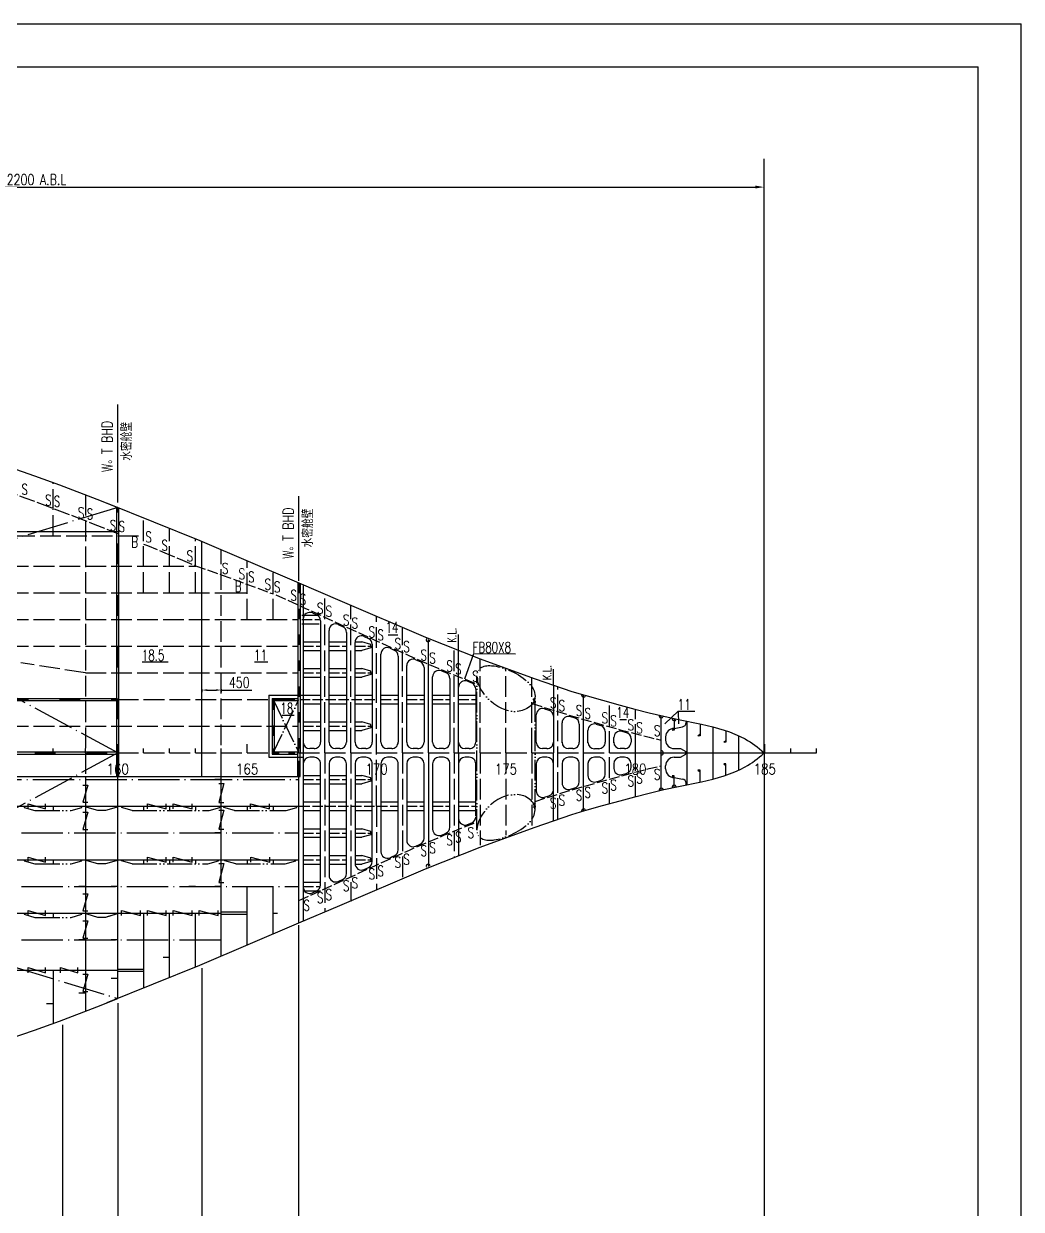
# Model space of a CAD drawing. Extents: x 373818 to 564480, y 322172 to 634257.
# Drawn here: x 540666 to 563792, y 414395 to 441899 of the extents above; entities that cross this region are included whole.
import ezdxf
from ezdxf.enums import TextEntityAlignment as Align

# ---------------------------------------------------------------- set-up
doc = ezdxf.new("R2010")
doc.units = 0
doc.header["$LTSCALE"] = 40
doc.header["$MEASUREMENT"] = 0
for name, pattern in [('ACAD_ISO02W100', [15, 12, -3]), ('ACAD_ISO03W100', [30, 12, -18]), ('ACAD_ISO04W100', [30.5, 24, -3, 0.5, -3]), ('ACAD_ISO05W100', [34, 24, -3, 0.5, -3, 0.5, -3])]:
    doc.linetypes.add(name, pattern=pattern)
doc.layers.get('0').update_dxf_attribs({"linetype": 'CONTINUOUS'})
doc.layers.get('DEFPOINTS').update_dxf_attribs({"linetype": 'CONTINUOUS'})
for name, color, linetype in [('01CONTINUOUS', 2, 'CONTINUOUS'), ('BT_ENG', 7, 'CONTINUOUS'), ('C-CEN', 4, 'ACAD_ISO04W100'), ('C-CON', 4, 'CONTINUOUS'), ('C-DAS', 4, 'ACAD_ISO02W100'), ('C-PH', 4, 'ACAD_ISO05W100'), ('FRAME', 7, 'CONTINUOUS'), ('TEXT', 9, 'CONTINUOUS'), ('Y-CON', 2, 'CONTINUOUS'), ('Y-DAS', 2, 'ACAD_ISO02W100'), ('Y-H', 2, 'ACAD_ISO03W100')]:
    doc.layers.add(name, color=color, linetype=linetype)
doc.styles.add('ROMANS', font='romans.shx', dxfattribs={"width": 0.75, "height": 250, "bigfont": 'hzdx.shx'})
doc.dimstyles.new('DM-100', dxfattribs={"dimscale": 0, "dimtxt": 250, "dimasz": 200, "dimexe": 30, "dimexo": 30, "dimgap": 50, "dimtad": 1, "dimdec": 0, "dimzin": 0, "dimdsep": 46, "dimtxsty": 'ROMANS', "dimcen": 0, "dimclrd": 1, "dimclre": 1, "dimclrt": 1, "dimadec": 0, "dimazin": 0, "dimtfac": 1, "dimtdec": 0, "dimtmove": 0, "dimatfit": 3, "dimfxl": 0, "dimtolj": 1, "dimtzin": 0, "dimarcsym": 0})
doc.dimstyles.new('DM-50', dxfattribs={"dimscale": 50, "dimtxt": 1, "dimasz": 2.5, "dimexe": 1, "dimexo": 1, "dimgap": 1, "dimtad": 1, "dimdec": 0, "dimdsep": 46, "dimtxsty": 'ROMANS', "dimblk1": 'CLOSEDBLANK', "dimblk2": 'CLOSEDBLANK', "dimcen": 0, "dimclrd": 1, "dimclre": 1, "dimclrt": 1, "dimadec": 0, "dimazin": 0, "dimtfac": 1, "dimtdec": 0, "dimtmove": 0, "dimatfit": 3, "dimldrblk": 'CLOSEDBLANK', "dimfxl": 0, "dimtolj": 1, "dimarcsym": 0})

# ---------------------------------------------------------------- blocks, each defined once
blk = doc.blocks.new('*D15')
at = {"color": 1, "linetype": 'ByBlock', "transparency": 16777216}
blk.add_line((524296, 442500), (557628, 442500), dxfattribs=at)
for points in [[(524296, 442534), (524296, 442467), (524096, 442500)], [(557628, 442534), (557628, 442467), (557828, 442500)]]:
    blk.add_solid(points, dxfattribs=at)
at = {"layer": 'DEFPOINTS', "color": 0, "linetype": 'ByBlock', "transparency": 16777216}
for p in [(524096, 442500), (557828, 442500), (557828, 442500)]:
    blk.add_point(p, dxfattribs=at)
at = {"color": 1, "linetype": 'ByBlock', "transparency": 16777216, "insert": (540962, 442675), "char_height": 250, "attachment_point": 5, "style": 'ROMANS'}
blk.add_mtext('\\A1;2200 A.B.L', dxfattribs=at)
blk = doc.blocks.new('*D227')
at = {"color": 1, "linetype": 'ByBlock', "transparency": 16777216}
for p, q in [((570740, 431232), (570740, 431161)), ((570865, 431211), (571065, 431211)), ((571190, 431232), (571190, 431161)), ((571190, 431211), (571897, 431211))]:
    blk.add_line(p, q, dxfattribs=at)
for points in [[(570865, 431232), (570865, 431190), (570740, 431211)], [(571065, 431232), (571065, 431190), (571190, 431211)]]:
    blk.add_solid(points, dxfattribs=at)
at = {"layer": 'DEFPOINTS', "color": 0, "linetype": 'ByBlock', "transparency": 16777216}
for p in [(570740, 431282), (571190, 431282), (571190, 431211)]:
    blk.add_point(p, dxfattribs=at)
at = {"color": 1, "linetype": 'ByBlock', "transparency": 16777216, "insert": (571606, 431386), "char_height": 250, "attachment_point": 5, "style": 'ROMANS'}
blk.add_mtext('\\A1;450', dxfattribs=at)
blk = doc.blocks.new('_CLOSEDBLANK')
at = {"color": 0, "linetype": 'ByBlock'}
for p, q in [((-1, 0.17), (0, 0)), ((-1, 0.17), (-1, -0.17)), ((0, 0), (-1, -0.17))]:
    blk.add_line(p, q, dxfattribs=at)

msp = doc.modelspace()

# ---------------------------------------------------------------- linework, layer by layer
at = {"color": 2}
for p in [(417692.4, 440899.4), (562792.4, 400899.4)]:
    msp.add_line(p, (562792.4, 440899.4), dxfattribs=at)
for p, q in [((557828.41, 424981.75), (557828.41, 438765.05)), ((542846.41, 430788.39), (542846.41, 433062.8)), ((542846.41, 432520.34), (542846.41, 433062.8)), ((547044.47, 428976.99), (547044.41, 430937.89)), ((542821.41, 424431.75), (542821.41, 430687.03)), ((542871.41, 424431.75), (542871.41, 430666.82)), ((544796.41, 424431.75), (544796.41, 429887.59)), ((547021.29, 428936.93), (547021.37, 424981.84)), ((547071.41, 428915.52), (547071.41, 424981.84)), ((547146.41, 428883.47), (547146.41, 421080.04)), ((547116.67, 428176.76), (547516.66, 428176.77)), ((547116.67, 427976.76), (547516.66, 427976.77)), ((547358.43, 428229), (547458.42, 428183.6)), ((547546.4, 428047.02), (547546.41, 425231.78)), ((547746.41, 425231.75), (547746.41, 427825.07)), ((547958.88, 427961.45), (547985.98, 427949.03)), ((547985.98, 427949.03), (548059.12, 427915.37)), ((548146.4, 427779.11), (548146.41, 425231.78)), ((549117.34, 427724.22), (549340.08, 427724.22)), ((547146.41, 427558.4), (547546.4, 427558.41)), ((547746.41, 427558.42), (548146.4, 427558.43)), ((548346.35, 427558.44), (548508.06, 427558.45)), ((548346.41, 425231.75), (548346.41, 427547.51)), ((548716.41, 427496.98), (548508.06, 427558.45)), ((548558.43, 427684.09), (548659.12, 427639.19)), ((548716.41, 427458.43), (548716.41, 427496.98)), ((548716.41, 427458.43), (548716.41, 427419.88)), ((548746.4, 427502.93), (548746.41, 425231.77)), ((547146.42, 427358.4), (547546.4, 427358.41)), ((547746.42, 427358.42), (548146.4, 427358.43)), ((548346.42, 427358.43), (548508.13, 427358.43)), ((548716.41, 427419.88), (548508.11, 427358.43)), ((548946.41, 425231.75), (548946.41, 427275.05)), ((549158.43, 427411.63), (549195.12, 427394.97)), ((549195.12, 427394.97), (549257.88, 427366.77)), ((549346.4, 427229.95), (549346.41, 425231.76)), ((550746.41, 424981.75), (550746.41, 427364.9)), ((551091.69, 427279.5), (550886.27, 426696.02)), ((552063.61, 427276.63), (551091.69, 427279.5)), ((547146.42, 426938.1), (547546.4, 426938.1)), ((547746.42, 426938.09), (548146.4, 426938.08)), ((548346.42, 426938.08), (548508.13, 426938.07)), ((548716.41, 426876.63), (548508.11, 426938.08)), ((548716.41, 426838.08), (548716.41, 426876.63)), ((549546.41, 425231.75), (549546.41, 427006.8)), ((549756.77, 427144.12), (549856.76, 427100.18)), ((549946.4, 426962.86), (549946.41, 425231.76)), ((550354.97, 426886.62), (550413.79, 426861.68)), ((547146.41, 426738.1), (547546.4, 426738.1)), ((547746.41, 426738.09), (548146.4, 426738.08)), ((548346.35, 426738.07), (548508.06, 426738.06)), ((548716.41, 426799.53), (548508.06, 426738.06)), ((548716.41, 426838.08), (548716.41, 426799.53)), ((550146.41, 425231.75), (550146.41, 426748.52)), ((550413.79, 426861.68), (550453.27, 426845.5)), ((550546.4, 426706.7), (550546.41, 425231.76)), ((550951.19, 426643.7), (551051.18, 426604.48)), ((551146.4, 426464.84), (551146.41, 425231.76)), ((552946.41, 426555.53), (552946.41, 424981.75)), ((521096.41, 426244.75), (542821.41, 426244.75)), ((521096.41, 426194.75), (542821.41, 426194.75)), ((546346.37, 426319.72), (546346.42, 424881.75)), ((546346.37, 426319.72), (547546.41, 426319.72)), ((546423.38, 426244.85), (546423.41, 424956.84)), ((546423.38, 426244.85), (547021.35, 426244.85)), ((546469.38, 426194.85), (546469.41, 425006.84)), ((546469.38, 426194.85), (547021.35, 426194.85)), ((547146.41, 426119.67), (547546.42, 426119.68)), ((547746.41, 426319.72), (548146.41, 426319.72)), ((547746.41, 426119.69), (548146.42, 426119.7)), ((548346.41, 426319.72), (548746.41, 426319.72)), ((548346.41, 426119.71), (548746.41, 426119.72)), ((548946.41, 426319.72), (549346.41, 426319.72)), ((548946.41, 426119.72), (549346.41, 426119.72)), ((549546.41, 426319.72), (549946.41, 426319.72)), ((549546.41, 426119.72), (549946.41, 426119.72)), ((550146.41, 426319.72), (550546.41, 426319.72)), ((550146.41, 426119.72), (550546.41, 426119.72)), ((550746.41, 426319.72), (551146.4, 426319.72)), ((550746.41, 426319.72), (550908.11, 426319.72)), ((550746.41, 426119.72), (551146.41, 426119.72)), ((550746.41, 426119.72), (550908.11, 426119.72)), ((552546.41, 425231.75), (552546.41, 425863.66)), ((552740.35, 426007.08), (552842.47, 425975.95)), ((553339.97, 425824.22), (553440.35, 425792.62)), ((547146.41, 425500.1), (547546.4, 425500.1)), ((547146.42, 425700.1), (547546.4, 425700.1)), ((547746.41, 425500.09), (548146.4, 425500.08)), ((547746.42, 425700.09), (548146.4, 425700.08)), ((548346.35, 425500.07), (548508.06, 425500.06)), ((548346.42, 425700.08), (548508.13, 425700.07)), ((548716.41, 425561.53), (548508.06, 425500.06)), ((548716.41, 425638.63), (548508.11, 425700.08)), ((548716.41, 425600.08), (548716.41, 425638.63)), ((548716.41, 425600.08), (548716.41, 425561.53)), ((553147.41, 425214.45), (553147.41, 425680.38)), ((553546.41, 425649.21), (553546.41, 425231.76)), ((553747.41, 425214.45), (553747.41, 425505.7)), ((553938.58, 425649.94), (554037.57, 425621.69)), ((554483.24, 425757.81), (554640.72, 425757.81)), ((555746.41, 425619.41), (555746.41, 425619.41)), ((556021.41, 425721.35), (556021.41, 425686.73)), ((554146.41, 425477.46), (554146.41, 425231.76)), ((554347.41, 425214.45), (554347.41, 425338.42)), ((554535.93, 425483.39), (554634.93, 425457.09)), ((554746.41, 425312.12), (554746.41, 425231.76)), ((555546.41, 425350.58), (555546.41, 425350.58)), ((555546.41, 425350.58), (555546.41, 425281.75)), ((555546.41, 425281.75), (555546.41, 425281.75)), ((524121.41, 425006.75), (542821.41, 425006.75)), ((524121.41, 424956.75), (542821.41, 424956.75)), ((541346.41, 424981.75), (541346.41, 425081.75)), ((542096.41, 424981.75), (542096.41, 425081.75)), ((542846.41, 424981.75), (542846.41, 425181.75)), ((542846.41, 424981.75), (542846.41, 425181.75)), ((543446.41, 424981.75), (543446.41, 425081.75)), ((544046.41, 424981.75), (544046.41, 425081.75)), ((544646.41, 424981.75), (544646.41, 425081.75)), ((545246.41, 424981.75), (545246.41, 425081.75)), ((545246.41, 424981.75), (545246.41, 425081.75)), ((545846.41, 424981.75), (545846.41, 425181.75)), ((546423.41, 424956.84), (547021.37, 424956.84)), ((546446.41, 424981.75), (546446.41, 425081.75)), ((546446.41, 424981.75), (546446.41, 425081.75)), ((546446.41, 424981.75), (546446.41, 425081.75)), ((546469.41, 425006.84), (547021.37, 425006.84)), ((547021.41, 424431.75), (547021.37, 424981.84)), ((547046.41, 424981.75), (547046.41, 425081.75)), ((547046.41, 424981.75), (547046.41, 425081.75)), ((547071.4, 424431.75), (547071.41, 424981.84)), ((547396.41, 425081.75), (547296.41, 425081.75)), ((547646.41, 424981.75), (547646.41, 425081.75)), ((547646.41, 424981.75), (547646.41, 425081.75)), ((547996.41, 425081.75), (547896.41, 425081.75)), ((548246.41, 424981.75), (548246.41, 425081.75)), ((548246.41, 424981.75), (548246.41, 425081.75)), ((548596.41, 425081.75), (548496.41, 425081.75)), ((548846.41, 424981.75), (548846.41, 425181.75)), ((548846.41, 424981.75), (548846.41, 425181.75)), ((549196.41, 425081.75), (549096.41, 425081.75)), ((549446.41, 424981.75), (549446.41, 425081.75)), ((549446.41, 424981.75), (549446.41, 425081.75)), ((549796.41, 425081.75), (549696.41, 425081.75)), ((550046.41, 424981.75), (550046.41, 425081.75)), ((550046.41, 424981.75), (550046.41, 425081.75)), ((550396.41, 425081.75), (550296.41, 425081.75)), ((550646.41, 424981.75), (550646.41, 425081.75)), ((550646.41, 424981.75), (550646.41, 425081.75)), ((550746.41, 424981.75), (550746.41, 422598.61)), ((550996.41, 425081.75), (550896.41, 425081.75)), ((551246.41, 424981.75), (551246.41, 425081.75)), ((551246.41, 424981.75), (551246.41, 425081.75)), ((551846.41, 424981.75), (551846.41, 425181.75)), ((551846.41, 424981.75), (551846.41, 425181.75)), ((552446.41, 424981.75), (552446.41, 425081.75)), ((552446.41, 424981.75), (552446.41, 425081.75)), ((552796.41, 425081.75), (552696.41, 425081.75)), ((552946.41, 423407.98), (552946.41, 424981.75)), ((553046.41, 424981.75), (553046.41, 425081.75)), ((553046.41, 424981.75), (553046.41, 425081.75)), ((553396.41, 425081.75), (553296.41, 425081.75)), ((553646.41, 424981.75), (553646.41, 425081.75)), ((553646.41, 424981.75), (553646.41, 425081.75)), ((553996.41, 425080.02), (553896.41, 425080.02)), ((554246.41, 424981.75), (554246.41, 425081.75)), ((554246.41, 424981.75), (554246.41, 425081.75)), ((554434.41, 424981.75), (559046.41, 424981.75)), ((554596.41, 425081.75), (554496.41, 425081.75)), ((554846.41, 424981.75), (554846.41, 425181.75)), ((554846.41, 424981.75), (554846.41, 425181.75)), ((555446.41, 424981.75), (555446.41, 425081.75)), ((555446.41, 424981.75), (555446.41, 425081.75)), ((555746.41, 425081.75), (555746.41, 425081.75)), ((555746.41, 425081.75), (555895.17, 425081.75)), ((555895.17, 425081.75), (556016.41, 425011.75)), ((555895.17, 424881.75), (556016.41, 424951.75)), ((556016.41, 425011.75), (556016.41, 424951.75)), ((556016.41, 424951.75), (556016.41, 425011.75)), ((556046.41, 424981.75), (556046.41, 425081.75)), ((556046.41, 424981.75), (556046.41, 425081.75)), ((556646.41, 424981.75), (556646.41, 425081.75)), ((557246.41, 424981.75), (557246.41, 425081.75)), ((557828.41, 425000.25), (557828.41, 409082.08)), ((557846.41, 424981.75), (557846.41, 425181.75)), ((558446.41, 424981.75), (558446.41, 425081.75)), ((559046.41, 424981.75), (559046.41, 425081.75)), ((546346.42, 424881.75), (547146.41, 424881.75)), ((547396.41, 424881.75), (547296.41, 424881.75)), ((547546.4, 421916.49), (547546.41, 424731.72)), ((547746.41, 424731.75), (547746.41, 422138.44)), ((547996.41, 424881.75), (547896.41, 424881.75)), ((548146.4, 422184.4), (548146.41, 424731.73)), ((548346.41, 424731.75), (548346.41, 422416)), ((548596.41, 424881.75), (548496.41, 424881.75)), ((548746.4, 422460.58), (548746.41, 424731.74)), ((548946.41, 424731.75), (548946.41, 422688.46)), ((549196.41, 424881.75), (549096.41, 424881.75)), ((549346.4, 422733.56), (549346.41, 424731.75)), ((549546.41, 424731.75), (549546.41, 422955.99)), ((549796.41, 424881.75), (549696.41, 424881.75)), ((549946.4, 423000.65), (549946.41, 424731.75)), ((550146.41, 424731.75), (550146.41, 423214.27)), ((550396.41, 424881.75), (550296.41, 424881.75)), ((550546.4, 423256.05), (550546.41, 424731.75)), ((550996.41, 424881.75), (550896.41, 424881.75)), ((551146.4, 423519.91), (551146.41, 424731.75)), ((552546.41, 424731.75), (552546.41, 424099.85)), ((552796.41, 424881.75), (552696.41, 424881.75)), ((553147.41, 424749.05), (553147.41, 424283.13)), ((553396.41, 424881.75), (553296.41, 424881.75)), ((553546.41, 424314.3), (553546.41, 424731.75)), ((553747.41, 424749.05), (553747.41, 424457.81)), ((553996.41, 424883.49), (553896.41, 424883.49)), ((554146.41, 424486.05), (554146.41, 424731.75)), ((554347.41, 424749.05), (554347.41, 424625.09)), ((554596.41, 424881.75), (554496.41, 424881.75)), ((554746.41, 424651.39), (554746.41, 424731.75)), ((555546.41, 424612.93), (555546.41, 424681.75)), ((555546.41, 424681.75), (555546.41, 424681.75)), ((555746.41, 424881.75), (555895.17, 424881.75)), ((555746.41, 424881.75), (555746.41, 424881.75)), ((547146.42, 424462.1), (547546.4, 424462.1)), ((547746.42, 424462.09), (548146.4, 424462.08)), ((548346.42, 424462.08), (548508.13, 424462.07)), ((548716.41, 424400.63), (548508.11, 424462.08)), ((548716.41, 424362.08), (548716.41, 424400.63)), ((554535.93, 424479.41), (554634.93, 424505.71)), ((547146.41, 424262.1), (547546.4, 424262.1)), ((547746.41, 424262.09), (548146.4, 424262.08)), ((548346.35, 424262.07), (548508.06, 424262.06)), ((548716.41, 424323.53), (548508.06, 424262.06)), ((548716.41, 424362.08), (548716.41, 424323.53)), ((553339.97, 424138.58), (553440.35, 424170.17)), ((553938.58, 424312.85), (554037.57, 424341.1)), ((555746.41, 424344.1), (555746.41, 424344.1)), ((556021.41, 424242.16), (556021.41, 424276.78)), ((552740.35, 423955.71), (552842.47, 423986.85)), ((547146.41, 423843.84), (547546.42, 423843.82)), ((547146.41, 423643.78), (547546.41, 423643.78)), ((547746.41, 423843.82), (548146.42, 423843.81)), ((547746.41, 423643.78), (548146.41, 423643.78)), ((548346.41, 423843.8), (548746.41, 423843.79)), ((548346.41, 423643.78), (548746.41, 423643.78)), ((548946.41, 423843.78), (549346.41, 423843.78)), ((548946.41, 423643.78), (549346.41, 423643.78)), ((549546.41, 423843.75), (549946.41, 423843.75)), ((549546.41, 423643.75), (549946.41, 423643.75)), ((550146.41, 423843.75), (550546.41, 423843.75)), ((550146.41, 423643.75), (550546.41, 423643.75)), ((550746.41, 423843.78), (550908.11, 423843.78)), ((550746.41, 423843.78), (551146.41, 423843.78)), ((550746.41, 423643.78), (550908.11, 423643.78)), ((550746.41, 423643.78), (551146.4, 423643.78)), ((550951.19, 423319.09), (551051.18, 423358.31)), ((547146.41, 423024.1), (547546.4, 423024.1)), ((547146.42, 423224.1), (547546.4, 423224.1)), ((547746.41, 423024.09), (548146.4, 423024.08)), ((547746.42, 423224.09), (548146.4, 423224.08)), ((548346.35, 423024.07), (548508.06, 423024.06)), ((548346.42, 423224.08), (548508.13, 423224.07)), ((548716.41, 423085.53), (548508.06, 423024.06)), ((548716.41, 423162.63), (548508.11, 423224.08)), ((548716.41, 423124.08), (548716.41, 423162.63)), ((548716.41, 423124.08), (548716.41, 423085.53)), ((550354.97, 423076.18), (550413.79, 423101.12)), ((550413.79, 423101.12), (550453.27, 423117.3)), ((549756.77, 422819.39), (549856.76, 422863.33)), ((547146.42, 422605.1), (547546.4, 422605.1)), ((547746.42, 422605.09), (548146.4, 422605.08)), ((548346.42, 422605.08), (548508.13, 422605.07)), ((548716.41, 422543.63), (548508.11, 422605.08)), ((548716.41, 422505.08), (548716.41, 422543.63)), ((548716.41, 422505.08), (548716.41, 422466.53)), ((549158.43, 422551.88), (549195.12, 422568.54)), ((549195.12, 422568.54), (549257.88, 422596.74)), ((547146.41, 422405.1), (547546.4, 422405.1)), ((547746.41, 422405.09), (548146.4, 422405.08)), ((548346.35, 422405.07), (548508.06, 422405.06)), ((548716.41, 422466.53), (548508.06, 422405.06)), ((548558.43, 422278.71), (548659.12, 422323.61)), ((547146.42, 421986.1), (547546.4, 421986.1)), ((547958.88, 422001.35), (547985.98, 422013.76)), ((547985.98, 422013.76), (548059.12, 422047.43)), ((547146.41, 421786.1), (547546.4, 421786.1)), ((547358.43, 421733.79), (547458.42, 421779.2)), ((545246.41, 421295.25), (545831.29, 421295.25)), ((545246.41, 421240.25), (545831.29, 421240.25)), ((547046.41, 409082.08), (547046.41, 420987.4)), ((542846.41, 419966.75), (543446.41, 419966.75)), ((542846.41, 419916.75), (543446.41, 419916.75)), ((544798.84, 419988.63), (544798.84, 411532.75)), ((542846.41, 419175.12), (542846.41, 412949.75)), ((541566.31, 418672.59), (541566.31, 411422.91))]:
    msp.add_line(p, q)
at = {"color": 1}
for p, q in [((536946.41, 430121.75), (542846.41, 430121.75)), ((525023.08, 424431.75), (547071.4, 424431.75))]:
    msp.add_line(p, q, dxfattribs=at)
at = {"ltscale": 0.5}
for p, q in [((550746.41, 427364.9), (550746.41, 427733.37)), ((552946.41, 426555.53), (552946.41, 426924)), ((555836.95, 425950.47), (555842.46, 425660.87))]:
    msp.add_line(p, q, dxfattribs=at)
at = {"ltscale": 0.3}
for p, q in [((555746.41, 425552.39), (555939.74, 425588.42)), ((555746.41, 424411.12), (555939.74, 424375.09))]:
    msp.add_line(p, q, dxfattribs=at)
for points in [[(542036.41, 424236.75), (542156.41, 424236.75), (542036.41, 423836.75), (542156.41, 423836.75)], [(545186.37, 424273.96), (545306.37, 424273.96), (545186.37, 423835.77), (545306.37, 423835.77)], [(540771.39, 423683.75), (540771.39, 423803.75), (541171.39, 423683.75), (541171.39, 423803.75)], [(542036.41, 423606.75), (542156.41, 423606.75), (542036.41, 423206.75), (542156.41, 423206.75)], [(543533.22, 423683.75), (543533.22, 423803.75), (543971.41, 423683.75), (543971.41, 423803.75)], [(544133.22, 423683.75), (544133.22, 423803.75), (544571.41, 423683.75), (544571.41, 423803.75)], [(545186.39, 423654.95), (545306.39, 423654.95), (545186.39, 423216.76), (545306.39, 423216.76)], [(545924.64, 423683.78), (545924.64, 423803.78), (546362.83, 423683.78), (546362.83, 423803.78)], [(540771.39, 422445.75), (540771.39, 422565.75), (541171.39, 422445.75), (541171.39, 422565.75)], [(543533.22, 422445.75), (543533.22, 422565.75), (543971.41, 422445.75), (543971.41, 422565.75)], [(544133.22, 422445.75), (544133.22, 422565.75), (544571.41, 422445.75), (544571.41, 422565.75)], [(545933.22, 422445.75), (545933.22, 422565.75), (546371.41, 422445.75), (546371.41, 422565.75)], [(545186.41, 422416.93), (545306.41, 422416.93), (545186.41, 421978.74), (545306.41, 421978.74)], [(542036.41, 421716.75), (542156.41, 421716.75), (542036.41, 421316.75), (542156.41, 421316.75)], [(540771.39, 421207.75), (540771.39, 421327.75), (541171.39, 421207.75), (541171.39, 421327.75)], [(542933.22, 421207.75), (542933.22, 421327.75), (543371.41, 421207.75), (543371.41, 421327.75)], [(543533.22, 421207.75), (543533.22, 421327.75), (543971.41, 421207.75), (543971.41, 421327.75)], [(544133.22, 421207.75), (544133.22, 421327.75), (544571.41, 421207.75), (544571.41, 421327.75)], [(544733.22, 421207.75), (544733.22, 421327.75), (545171.41, 421207.75), (545171.41, 421327.75)], [(542036.41, 421086.75), (542156.41, 421086.75), (542036.41, 420686.75), (542156.41, 420686.75)], [(540771.39, 419881.74), (540771.39, 420001.74), (541171.39, 419881.74), (541171.39, 420001.74)], [(541521.39, 419881.74), (541521.39, 420001.74), (541921.39, 419881.74), (541921.39, 420001.74)], [(542036.41, 419848.75), (542156.41, 419848.75), (542036.41, 419448.75), (542156.41, 419448.75)]]:
    msp.add_lwpolyline(points)
for centre, radius, start, end in [((547296.41, 428092.42), 150, 65.577472, 180), ((547396.4, 428047.02), 150, 0.000286, 65.577472), ((547896.41, 427825.07), 150, 65.390975, 180), ((547996.4, 427779.11), 150, 0.000309, 65.283596), ((548496.41, 427547.51), 150, 65.577472, 180), ((548596.4, 427502.93), 150, 0.000335, 65.283596), ((549096.41, 427275.05), 150, 65.577472, 180), ((549196.4, 427229.95), 150, 0.000366, 65.80188), ((549696.41, 427006.8), 150, 66.273808, 180), ((549796.4, 426962.85), 150, 0.000404, 66.273808), ((550296.41, 426748.52), 150, 67.022103, 180), ((550396.4, 426706.7), 150, 0.000451, 67.718527), ((550896.41, 426504.06), 150, 68.582315, 180), ((550996.4, 426464.84), 150, 0.000509, 68.582315), ((553647.41, 426329.32), 50, 162.977687, 342.966138), ((552696.41, 425863.66), 150, 72.966373, 180), ((552796.41, 425833.2), 150, 0, 72.117019), ((553297.41, 425680.38), 150, 73.519639, 180), ((553396.41, 425649.2), 150, 0.001062, 72.966373), ((555446.41, 425847.07), 50, 166.363302, 346.363302), ((553897.41, 425505.7), 150, 74.073063, 180), ((553996.41, 425477.45), 150, 0.001062, 74.073063), ((555746.41, 425352.39), 200, 90, 180), ((555921.41, 425686.73), 100, 279.258526, 0), ((547296.41, 425231.75), 150, 180, 270), ((547396.41, 425231.75), 150, 270, 0.000366), ((547896.41, 425231.75), 150, 180, 270), ((547996.41, 425231.75), 150, 270, 0.000366), ((548496.41, 425231.75), 150, 180, 270), ((548596.41, 425231.75), 150, 270, 0.000366), ((549096.41, 425231.75), 150, 180, 270), ((549196.41, 425231.75), 150, 270, 0.000366), ((549696.41, 425231.75), 150, 180, 270), ((549796.41, 425231.75), 150, 270, 0.000404), ((550296.41, 425231.75), 150, 180, 270), ((550396.41, 425231.75), 150, 270, 0.000451), ((550896.41, 425231.75), 150, 180, 270), ((550996.41, 425231.75), 150, 270, 0.000509), ((552696.41, 425231.75), 150, 180, 270), ((552796.41, 425231.75), 150, 270, 0.000509), ((553296.41, 425231.75), 150, 180, 270), ((553396.41, 425231.75), 150, 270, 0.000509), ((553896.41, 425230.02), 150, 180, 270), ((553996.41, 425230.02), 150, 270, 0.000509), ((554496.41, 425231.75), 150, 180, 270), ((554596.41, 425231.75), 150, 270, 0.000509), ((554596.41, 425312.12), 150, 0.001062, 75.121988), ((555746.41, 425281.75), 200, 180, 270), ((547296.41, 424731.75), 150, 90, 180), ((547396.41, 424731.75), 150, 359.999634, 90), ((547896.41, 424731.75), 150, 90, 180), ((547996.41, 424731.75), 150, 359.999634, 90), ((548496.41, 424731.75), 150, 90, 180), ((548596.41, 424731.75), 150, 359.999634, 90), ((549096.41, 424731.75), 150, 90, 180), ((549196.41, 424731.75), 150, 359.999634, 90), ((549696.41, 424731.75), 150, 90, 180), ((549796.41, 424731.75), 150, 359.999596, 90), ((550296.41, 424731.75), 150, 90, 180), ((550396.41, 424731.75), 150, 359.999549, 90), ((550896.41, 424731.75), 150, 90, 180), ((550996.41, 424731.75), 150, 359.999491, 90), ((552696.41, 424731.75), 150, 90, 180), ((552796.41, 424731.75), 150, 359.999491, 90), ((553296.41, 424731.75), 150, 90, 180), ((553396.41, 424731.75), 150, 359.999491, 90), ((553896.41, 424733.49), 150, 90, 180), ((553996.41, 424733.49), 150, 359.999491, 90), ((554496.41, 424731.75), 150, 90, 180), ((554596.41, 424731.75), 150, 359.999491, 90), ((555746.41, 424681.75), 200, 90, 180), ((553897.41, 424457.09), 150, 180, 285.926937), ((553996.41, 424485.34), 150, 285.926937, 359.998938), ((554596.41, 424650.68), 150, 284.878012, 359.998938), ((555746.41, 424611.12), 200, 180, 270), ((552796.41, 424129.6), 150, 287.882981, 0), ((553297.41, 424282.42), 150, 180, 286.480361), ((553396.41, 424313.59), 150, 287.033627, 359.998938), ((555446.41, 424116.44), 50, 13.636698, 193.636698), ((555921.41, 424276.78), 100, 0, 80.741474), ((552696.41, 424099.13), 150, 180, 287.033627), ((553647.41, 423630.72), 50, 17.033862, 197.022313), ((550896.41, 423458.73), 150, 180, 291.417685), ((550996.4, 423497.96), 150, 291.417685, 359.999491), ((550296.41, 423214.27), 150, 180, 292.977897), ((550396.4, 423256.1), 150, 292.281473, 359.999549), ((549696.41, 422955.99), 150, 180, 293.726192), ((549796.4, 423000.65), 150, 293.726192, 359.999596), ((549096.41, 422687.74), 150, 180, 294.422528), ((549196.4, 422733.56), 150, 294.19812, 359.999634), ((548496.41, 422415.29), 150, 180, 294.422528), ((548596.4, 422459.86), 150, 294.716404, 359.999665), ((547896.41, 422137.72), 150, 180, 294.609025), ((547996.4, 422183.69), 150, 294.716404, 359.999691), ((547296.41, 421870.37), 150, 180, 294.422528), ((547396.4, 421915.78), 150, 294.422528, 359.999714)]:
    msp.add_arc(centre, radius, start, end)
at = {"lineweight": -2, "ltscale": 0.5}
for centre, start, end in [((550046.41, 427614.61), 156.77779, 337.022103), ((550046.41, 422348.9), 22.977897, 203.22221)]:
    msp.add_arc(centre, 50, start, end, dxfattribs=at)
at = {"ltscale": 0.3}
for centre, start, end in [((555746.41, 425779.75), 167.595787, 347.595787), ((555746.41, 424183.76), 12.404213, 192.404213)]:
    msp.add_arc(centre, 50, start, end, dxfattribs=at)
at = {"ltscale": 0.5}
for centre, start, end in [((554497.41, 425338.42), 75.121988, 180), ((554497.41, 424624.38), 180, 284.878012)]:
    msp.add_arc(centre, 150, start, end, dxfattribs=at)
at = {"layer": '01CONTINUOUS'}
msp.add_line((557024.42, 424981.75), (557828.41, 424981.75), dxfattribs=at)
at = {"layer": '01CONTINUOUS', "linetype": 'Continuous'}
for p, q in [((547046.29, 421037.26), (547046.4, 424562.18)), ((544646.41, 423743.75), (547045.75, 423743.81)), ((545274.23, 423743.75), (547029.25, 423743.81))]:
    msp.add_line(p, q, dxfattribs=at)
at = {"layer": '01CONTINUOUS'}
for points in [[(542604.21, 430774.82), (544746.41, 429908.96), (547046.41, 428926.2), (547996.41, 428520.28), (549984.41, 427668.81), (551246.41, 427165.49), (552496.41, 426708.61), (552521.41, 426699.92), (553374.99, 426409.93), (553676.41, 426320.75), (554086.41, 426203.75), (554496.41, 426089.75), (554831.41, 426000.75), (555167.41, 425914.75), (555505.41, 425832.75), (555846.41, 425757.75), (556379.41, 425648.75), (556511.41, 425618.75), (556643.41, 425586.75), (556773.41, 425551.75), (556901.41, 425512.75), (557027.41, 425469.75), (557151.41, 425420.75), (557273.41, 425366.75), (557391.41, 425305.75), (557449.41, 425271.75), (557506.41, 425236.75), (557562.41, 425199.75), (557618.41, 425160.75), (557672.41, 425119.75), (557725.41, 425075.75), (557777.41, 425029.75), (557828.41, 424981.75)], [(542604.21, 419188.69), (544746.41, 420054.55), (547046.41, 421037.31), (547996.41, 421443.23), (549984.41, 422294.7), (551246.41, 422798.02), (552496.41, 423254.9), (552521.41, 423263.59), (553374.99, 423553.58), (553676.41, 423642.75), (554086.41, 423759.75), (554496.41, 423873.75), (554831.41, 423962.75), (555167.41, 424048.75), (555505.41, 424130.75), (555846.41, 424205.75), (556379.41, 424314.75), (556511.41, 424344.75), (556643.41, 424376.75), (556773.41, 424411.75), (556901.41, 424450.75), (557027.41, 424493.75), (557151.41, 424542.75), (557273.41, 424596.75), (557391.41, 424657.75), (557449.41, 424691.75), (557506.41, 424726.75), (557562.41, 424763.75), (557618.41, 424802.75), (557672.41, 424843.75), (557725.41, 424887.75), (557777.41, 424933.75), (557828.41, 424981.75)]]:
    msp.add_lwpolyline(points, dxfattribs=at)
at = {"layer": 'BT_ENG'}
for p in [(415192.4, 441899.4), (563792.4, 399899.4)]:
    msp.add_line(p, (563792.4, 441899.4), dxfattribs=at)
at = {"layer": 'C-CEN'}
for p, q in [((542846.41, 424981.75), (524096.41, 435147.72)), ((542846.41, 430676.92), (524096.41, 424981.75)), ((524096.41, 424981.75), (542846.41, 419286.59)), ((542846.41, 424981.75), (524096.42, 414815.79)), ((523796.41, 424362.75), (547046.58, 424362.75)), ((521096.41, 423124.75), (547046.91, 423124.75)), ((521096.41, 421886.75), (547047.25, 421886.75)), ((521096.41, 420648.75), (544646.41, 420648.75))]:
    msp.add_line(p, q, dxfattribs=at)
at = {"layer": 'C-CEN', "ltscale": 0.5}
for p, q in [((546446.38, 426219.77), (547046.41, 424981.75)), ((546446.41, 424981.75), (547046.38, 426219.85))]:
    msp.add_line(p, q, dxfattribs=at)
at = {"layer": 'C-CON'}
msp.add_arc((555446.41, 424981.75), 50, 270, 90, dxfattribs=at)
at = {"layer": 'C-DAS'}
for p, q in [((521096.41, 429314.75), (544646.41, 429314.75)), ((521096.41, 428076.75), (547033.32, 428076.75)), ((542096.41, 426838.75), (540596.41, 427071.73)), ((542096.41, 426838.75), (547033.36, 426838.75)), ((521096.41, 425600.75), (547033.39, 425600.75))]:
    msp.add_line(p, q, dxfattribs=at)
at = {"layer": 'C-DAS', "ltscale": 0.5}
for p, q in [((544646.41, 429324.43), (545246.41, 429116.34)), ((545246.41, 429116.34), (546446.41, 428672.04)), ((549158.43, 427411.63), (549195.12, 427394.97)), ((549158.43, 422551.88), (549195.12, 422568.54)), ((549158.43, 422551.16), (549195.12, 422567.82))]:
    msp.add_line(p, q, dxfattribs=at)
for points in [[(536846.41, 432139.15), (537034.41, 432087.75), (537439.41, 431972.75), (537843.41, 431854.75), (538246.41, 431732.75), (538656.41, 431603.75), (539065.41, 431470.75), (539473.41, 431333.75), (539880.42, 431193.75), (540285.41, 431049.75), (540690.41, 430903.75), (541093.41, 430753.75), (541496.41, 430601.75), (541905.41, 430444.75), (542314.41, 430284.75), (542721.41, 430122.75), (542846.41, 430072.39)], [(543446.41, 429828.73), (543534.41, 429792.75), (543939.41, 429624.75), (544343.42, 429453.75), (544646.41, 429324.43)]]:
    msp.add_lwpolyline(points, dxfattribs=at)
at = {"layer": 'C-DAS', "ltscale": 0.5, "flags": 128}
for points in [[(546514.28, 428646.91), (547186.41, 428342.75), (547996.41, 427971.75), (548802.41, 427600.75), (549205.41, 427417.75), (549610.42, 427235.75), (550015.41, 427057.75), (550423.41, 426884.75), (550833.41, 426716.75), (551246.41, 426554.75)], [(552446.41, 426130.1), (552453.41, 426127.75), (552859.41, 425996.75), (553267.41, 425871.75), (553676.41, 425750.75), (554086.41, 425633.75), (554496.41, 425519.75), (554831.41, 425430.75), (555167.41, 425344.75), (555446.41, 425277.07)], [(552521.41, 423857.7), (552859.41, 423966.75), (553267.41, 424091.75), (553676.41, 424212.75), (554086.41, 424329.75), (554496.41, 424443.75), (554831.41, 424532.75), (555167.41, 424618.75), (555446.41, 424686.44)], [(547046.31, 421557.35), (547186.41, 421620.75), (547996.41, 421991.75), (548802.41, 422362.75), (549205.41, 422545.75), (549610.42, 422727.75), (550015.41, 422905.75), (550423.41, 423078.75), (550833.41, 423246.75), (551171.41, 423379.34)]]:
    msp.add_lwpolyline(points, dxfattribs=at)
at = {"layer": 'C-PH', "ltscale": 0.5}
for p, q in [((551171.41, 423199.6), (551171.41, 426763.9)), ((552521.41, 423662.17), (552521.41, 426301.33))]:
    msp.add_line(p, q, dxfattribs=at)
at = {"layer": 'C-PH', "ltscale": 0.6}
for p, q in [((543179.44, 423643.75), (542931.4, 423714.12)), ((543179.44, 423643.75), (544962.72, 423643.75)), ((544962.72, 423643.75), (545210.76, 423714.12)), ((545210.76, 423714.12), (545210.76, 423743.75)), ((545305.79, 423714.07), (545305.79, 423743.7)), ((545553.82, 423643.7), (545305.79, 423714.07)), ((545553.82, 423643.7), (546749.66, 423643.7)), ((546749.66, 423643.7), (546997.69, 423714.07)), ((546997.69, 423714.07), (546997.69, 423743.7)), ((542931.4, 422476.12), (542931.4, 422505.75)), ((543179.44, 422405.75), (542931.4, 422476.12)), ((544936.54, 422405.75), (545184.58, 422476.12)), ((545184.58, 422476.12), (545184.58, 422505.75)), ((545331.97, 422476.07), (545331.97, 422505.7)), ((545580.01, 422405.7), (545331.97, 422476.07)), ((546723.48, 422405.7), (546971.51, 422476.07)), ((546971.51, 422476.07), (546971.51, 422505.7)), ((543179.44, 422405.75), (544936.54, 422405.75)), ((545580.01, 422405.7), (546723.48, 422405.7))]:
    msp.add_line(p, q, dxfattribs=at)
at = {"layer": 'C-PH', "ltscale": 0.5, "flags": 128}
for points in [[(552496.41, 426183.47), (552494.41, 426179.01), (552474.41, 426142.3), (552449.41, 426108.77), (552448.41, 426106.73), (552430.41, 426087.69), (552400.41, 426059.71), (552368.41, 426035.03), (552333.41, 426013.64), (552297.41, 425995.47), (552261.41, 425980.41), (552224.41, 425968.27), (552187.41, 425958.87), (552148.41, 425951.56), (552108.41, 425946.99), (552069.41, 425944.98), (552030.41, 425945.38), (551991.41, 425948.09), (551951.41, 425953.06), (551912.41, 425960.3), (551872.41, 425969.88), (551832.41, 425981.93), (551791.41, 425996.66), (551749.41, 426014.36), (551706.41, 426035.4), (551661.41, 426060.23), (551614.41, 426089.38), (551566.41, 426123.39), (551510.41, 426167.62), (551455.41, 426218.41), (551400.41, 426275.46), (551348.41, 426337.84), (551300.41, 426404.07), (551259.41, 426472.48), (551258.41, 426473.57), (551246.41, 426496.72), (551219.41, 426553.7), (551199.41, 426608.49), (551184.41, 426661.05), (551175.41, 426711.25), (551171.41, 426758.96), (551171.41, 426763.9), (551173.41, 426803.74), (551180.41, 426838.79), (551191.41, 426869.5), (551204.41, 426896.3), (551221.41, 426919.58), (551240.41, 426939.68), (551246.41, 426944.55), (551259.41, 426954.27), (551283.41, 426969.58), (551310.41, 426981.94), (551338.41, 426991.61), (551368.41, 426998.84), (551399.41, 427003.81), (551435.41, 427006.81), (551472.41, 427007.49), (551511.41, 427005.94), (551552.41, 427002.21), (551575.41, 426999.28), (551618.41, 426992.2), (551663.41, 426982.94), (551710.41, 426971.44), (551759.41, 426957.67), (551810.41, 426941.57), (551861.41, 426923.11), (551914.41, 426902.25), (551968.41, 426878.98), (552022.41, 426853.32), (552079.41, 426823.27), (552137.41, 426790.48), (552193.41, 426754.96), (552247.41, 426716.79), (552294.41, 426679.85), (552339.41, 426640.96), (552380.41, 426600.3), (552416.41, 426558.11), (552449.41, 426514.66), (552475.41, 426470.26), (552496.41, 426425.75), (552521.41, 426301.33), (552496.41, 426183.47)], [(552496.41, 423780.03), (552494.41, 423784.49), (552474.41, 423821.2), (552449.41, 423854.73), (552448.41, 423856.77), (552430.41, 423875.81), (552400.41, 423903.79), (552368.41, 423928.47), (552333.41, 423949.86), (552297.41, 423968.03), (552261.41, 423983.1), (552224.41, 423995.23), (552187.41, 424004.63), (552148.41, 424011.95), (552108.41, 424016.52), (552069.41, 424018.53), (552030.41, 424018.13), (551991.41, 424015.42), (551951.41, 424010.45), (551912.41, 424003.21), (551872.41, 423993.63), (551832.41, 423981.57), (551791.41, 423966.84), (551749.41, 423949.14), (551706.41, 423928.1), (551661.41, 423903.27), (551614.41, 423874.12), (551566.41, 423840.11), (551510.41, 423795.88), (551455.41, 423745.09), (551400.41, 423688.04), (551348.41, 423625.66), (551300.41, 423559.43), (551259.41, 423491.02), (551258.41, 423489.93), (551246.41, 423466.78), (551219.41, 423409.8), (551199.41, 423355.01), (551184.41, 423302.45), (551175.41, 423252.25), (551171.41, 423204.54), (551171.41, 423199.6), (551173.41, 423159.76), (551180.41, 423124.71), (551191.41, 423094), (551204.41, 423067.2), (551221.41, 423043.92), (551240.41, 423023.82), (551246.41, 423018.95), (551259.41, 423009.23), (551283.41, 422993.92), (551310.41, 422981.56), (551338.41, 422971.89), (551368.41, 422964.66), (551399.41, 422959.69), (551435.41, 422956.69), (551472.41, 422956.01), (551511.41, 422957.56), (551552.41, 422961.29), (551575.41, 422964.22), (551618.41, 422971.3), (551663.41, 422980.56), (551710.41, 422992.06), (551759.41, 423005.83), (551810.41, 423021.93), (551861.41, 423040.39), (551914.41, 423061.25), (551968.41, 423084.52), (552022.41, 423110.18), (552079.41, 423140.23), (552137.41, 423173.02), (552193.41, 423208.54), (552247.41, 423246.71), (552294.41, 423283.65), (552339.41, 423322.54), (552380.41, 423363.2), (552416.41, 423405.39), (552449.41, 423448.84), (552475.41, 423493.24), (552496.41, 423537.75), (552521.41, 423662.17), (552496.41, 423780.03)]]:
    msp.add_lwpolyline(points, dxfattribs=at)
at = {"layer": 'C-PH', "ltscale": 0.6}
for points in [[(540676.41, 423743.75), (540676.41, 423714.12), (540924.45, 423643.75), (541768.38, 423643.75), (542016.41, 423714.12), (542016.41, 423743.75)], [(542806.41, 423743.75), (542806.41, 423714.12), (542558.38, 423643.75), (542384.45, 423643.75), (542136.41, 423714.12), (542136.41, 423743.75)], [(540676.41, 422505.75), (540676.41, 422476.12), (540924.45, 422405.75), (541768.38, 422405.75), (542016.41, 422476.12), (542016.41, 422505.75)], [(542806.41, 422505.75), (542806.41, 422476.12), (542558.38, 422405.75), (542384.45, 422405.75), (542136.41, 422476.12), (542136.41, 422505.75)], [(540676.41, 421267.75), (540676.41, 421238.12), (540924.45, 421167.75), (541768.38, 421167.75), (542016.41, 421238.12), (542016.41, 421267.75)], [(542806.41, 421267.75), (542806.41, 421238.12), (542558.38, 421167.75), (542384.45, 421167.75), (542136.41, 421238.12), (542136.41, 421267.75)], [(542806.41, 421267.75), (542806.41, 421238.12), (542604.21, 421180.76)]]:
    msp.add_lwpolyline(points, dxfattribs=at)
at = {"layer": 'FRAME'}
for p, q in [((542846.41, 424981.75), (542846.41, 425181.75)), ((545246.41, 424981.75), (545246.41, 425081.75)), ((546446.41, 424981.75), (546446.41, 425081.75)), ((546446.41, 424981.75), (546446.41, 425081.75)), ((547046.41, 424981.75), (547046.41, 425081.75)), ((547646.41, 424981.75), (547646.41, 425081.75)), ((548246.41, 424981.75), (548246.41, 425081.75)), ((548846.41, 424981.75), (548846.41, 425181.75)), ((549446.41, 424981.75), (549446.41, 425081.75)), ((550046.41, 424981.75), (550046.41, 425081.75)), ((550646.41, 424981.75), (550646.41, 425081.75)), ((551246.41, 424981.75), (551246.41, 425081.75)), ((551846.41, 424981.75), (551846.41, 425181.75)), ((552446.41, 424981.75), (552446.41, 425081.75)), ((553046.41, 424981.75), (553046.41, 425081.75)), ((553646.41, 424981.75), (553646.41, 425081.75)), ((554246.41, 424981.75), (554246.41, 425081.75)), ((554846.41, 424981.75), (554846.41, 425181.75)), ((555446.41, 424981.75), (555446.41, 425081.75)), ((556046.41, 424981.75), (556046.41, 425081.75))]:
    msp.add_line(p, q, dxfattribs=at)
at = {"layer": 'TEXT'}
for p, q in [((543413.49, 427093.04), (544013.33, 427093.04)), ((546014.6, 427093.91), (546327.84, 427093.91)), ((546658.46, 425859.04), (546938.96, 425859.04)), ((555532.58, 425660.87), (555836.95, 425950.47)), ((555836.95, 425950.47), (556225.64, 425951.89))]:
    msp.add_line(p, q, dxfattribs=at)
at = {"layer": 'Y-CON'}
for p, q in [((538384.41, 432282.97), (540916.41, 431413.91)), ((540916.41, 431413.91), (541496.41, 431200.63)), ((541496.41, 431200.63), (542363.41, 430872.15)), ((542363.41, 430872.15), (542846.41, 430676.92)), ((550046.41, 425081.75), (550046.41, 427614.61)), ((553646.41, 423630.42), (553646.41, 426329.63)), ((555446.41, 424116.44), (555446.41, 425847.07)), ((556046.41, 424246.65), (556046.41, 425716.85)), ((556646.41, 424377.56), (556646.41, 425585.95)), ((557246.41, 424584.8), (557246.41, 425378.71)), ((550046.41, 424981.75), (550046.41, 422348.9)), ((555446.41, 424981.75), (557024.42, 424981.75)), ((555446.41, 424981.75), (556953.94, 424981.75)), ((542096.41, 424431.75), (542096.41, 418990.2)), ((542846.41, 419286.59), (542846.41, 424562.18)), ((545246.41, 420268.2), (545246.41, 424562.18)), ((545246.41, 424362.75), (545096.41, 424362.75)), ((524121.41, 423743.75), (544646.41, 423743.75)), ((541346.36, 423743.75), (541346.36, 423643.76)), ((542604.21, 423743.75), (545274.23, 423743.75)), ((543446.41, 423743.75), (543446.41, 423643.76)), ((544046.41, 423743.75), (544046.41, 423643.76)), ((544646.41, 423743.75), (544646.41, 423643.76)), ((545846.41, 423743.75), (545846.41, 423643.76)), ((546446.41, 423743.75), (546446.41, 423643.76)), ((542096.41, 423124.75), (542246.41, 423124.75)), ((545246.41, 423124.75), (545096.41, 423124.75)), ((521096.41, 422505.75), (547047.08, 422505.75)), ((541346.36, 422505.75), (541346.36, 422405.76)), ((542604.21, 422505.75), (547029.58, 422505.75)), ((543446.41, 422505.75), (543446.41, 422405.76)), ((544046.41, 422505.75), (544046.41, 422405.76)), ((544646.41, 422505.75), (544646.41, 422405.76)), ((545846.41, 422505.75), (545846.41, 422405.76)), ((546446.41, 422505.75), (546446.41, 422405.76)), ((542096.41, 421886.75), (541946.41, 421886.75)), ((542846.41, 421886.75), (542696.41, 421886.75)), ((544646.41, 421886.75), (544496.41, 421886.75)), ((545246.41, 421886.75), (545096.41, 421886.75)), ((545846.41, 420524.57), (545846.41, 421886.75)), ((546446.41, 420780.94), (546446.41, 421886.75)), ((521096.41, 421267.75), (545246.41, 421267.75)), ((541346.36, 421267.75), (541346.36, 421167.76)), ((542604.21, 421267.75), (545246.41, 421267.75)), ((543446.41, 421267.75), (543446.41, 419529.1)), ((544046.41, 419771.62), (544046.41, 421267.75)), ((544646.41, 421267.75), (545100, 421267.75)), ((544646.41, 420014.13), (544646.41, 421267.75)), ((546446.41, 421267.75), (546553.27, 421267.75)), ((542096.41, 420648.75), (541946.41, 420648.75)), ((542846.41, 420648.75), (542696.41, 420648.75)), ((544646.41, 420648.75), (545246.41, 420648.75)), ((544046.41, 420238.04), (543896.41, 420238.04)), ((536846.36, 419941.75), (542846.41, 419941.75)), ((541346.36, 419941.75), (541346.36, 418707.7)), ((541346.36, 419941.75), (541346.36, 419841.75)), ((542604.21, 419941.75), (542846.41, 419941.75)), ((542846.41, 419745.12), (542696.41, 419745.12)), ((542846.41, 419745.12), (542696.41, 419745.12)), ((542096.41, 419410.75), (541946.41, 419410.75)), ((542363.41, 419091.36), (542846.41, 419286.59)), ((541346.41, 419159.18), (541196.41, 419159.18)), ((541496.41, 418762.88), (542363.41, 419091.36)), ((540916.41, 418549.6), (541496.41, 418762.88)), ((538384.41, 417680.54), (540916.41, 418549.6))]:
    msp.add_line(p, q, dxfattribs=at)
for points in [[(555746.41, 425779.75), (555746.41, 425512.39), (555696.41, 425512.39), (555746.41, 425552.39)], [(556346.41, 425649.53), (556346.41, 425382.17), (556296.41, 425382.17), (556346.41, 425422.17)], [(556943.41, 425498.42), (556943.41, 425231.06), (556893.41, 425231.06), (556943.41, 425271.06)], [(556943.41, 424465.09), (556943.41, 424732.45), (556893.41, 424732.45), (556943.41, 424692.45)], [(555746.41, 424183.76), (555746.41, 424451.12), (555696.41, 424451.12), (555746.41, 424411.12)], [(556346.41, 424313.97), (556346.41, 424581.34), (556296.41, 424581.34), (556346.41, 424541.34)]]:
    msp.add_lwpolyline(points, dxfattribs=at)
at = {"layer": 'Y-DAS'}
for p, q in [((541346.41, 430021.75), (541346.41, 431255.78)), ((542096.41, 430973.3), (542096.41, 424431.75)), ((543446.41, 428695.75), (543446.41, 430434.41)), ((544046.41, 428695.75), (544046.41, 430191.89)), ((536846.41, 430021.75), (542846.41, 430021.75)), ((542846.41, 430021.75), (543446.41, 430021.75)), ((544646.41, 428695.75), (544646.41, 429949.38)), ((545246.41, 424562.18), (545246.41, 429695.31)), ((545846.41, 428076.75), (545846.41, 429438.94)), ((546446.41, 428076.75), (546446.41, 429182.57)), ((521096.41, 428695.75), (545846.41, 428695.75)), ((547646.41, 425081.75), (547646.41, 428669.83)), ((548246.41, 425081.75), (548246.41, 428413.2)), ((548846.41, 426219.72), (548846.41, 428150.77)), ((549446.41, 425081.75), (549446.41, 427879.45)), ((521096.41, 427457.84), (547033.34, 427458.4)), ((550646.41, 425081.75), (550646.41, 427404.78)), ((551246.41, 425081.75), (551246.41, 427165.49)), ((551846.41, 425081.75), (551846.41, 426946.18)), ((552446.41, 425081.75), (552446.41, 426726.88)), ((553046.41, 423454.05), (553046.41, 426509.46)), ((542846.41, 426219.73), (544646.41, 426219.72)), ((544646.41, 426219.72), (547045.07, 426219.78)), ((548846.41, 423743.75), (548846.41, 426219.72)), ((554246.41, 423804.24), (554246.41, 426159.27)), ((554846.41, 423966.59), (554846.41, 425996.91)), ((542846.41, 424981.75), (546446.41, 424981.75)), ((547046.41, 424981.75), (555446.41, 424981.75)), ((547646.41, 424981.75), (547646.41, 421293.68)), ((548246.41, 424981.75), (548246.41, 421536.83)), ((549446.41, 424981.75), (549446.41, 422084.05)), ((550646.41, 424981.75), (550646.41, 422558.73)), ((551246.41, 424981.75), (551246.41, 422838.75)), ((551846.41, 424981.75), (551846.41, 423072.76)), ((552446.41, 424981.75), (552446.41, 423253.76)), ((548846.41, 423743.75), (548846.41, 421812.73))]:
    msp.add_line(p, q, dxfattribs=at)
at = {"layer": 'Y-DAS', "ltscale": 0.5}
for p, q in [((545246.41, 428695.75), (545846.41, 428695.75)), ((547116.67, 428076.76), (547516.66, 428076.77)), ((547146.41, 427458.4), (547546.4, 427458.41)), ((547746.41, 427458.42), (548146.4, 427458.43)), ((548346.41, 427458.43), (548746.4, 427458.44)), ((547146.41, 426838.1), (547546.4, 426838.1)), ((547746.41, 426838.09), (548146.4, 426838.08)), ((548346.41, 426838.08), (548746.4, 426838.07)), ((547063.58, 426219.7), (548846.41, 426219.72)), ((548946.41, 426219.72), (549346.41, 426219.72)), ((549546.41, 426219.72), (549946.41, 426219.72)), ((550146.41, 426219.72), (550546.41, 426219.72)), ((550746.41, 426219.72), (551146.41, 426219.72)), ((547146.41, 425600.1), (547546.4, 425600.1)), ((547746.41, 425600.09), (548146.4, 425600.08)), ((548346.41, 425600.08), (548746.4, 425600.07)), ((547146.41, 424362.1), (547546.4, 424362.1)), ((547746.41, 424362.09), (548146.4, 424362.08)), ((548346.41, 424362.08), (548746.4, 424362.07)), ((547059.38, 423743.75), (549346.41, 423743.75)), ((549546.41, 423743.75), (549946.41, 423743.75)), ((550146.41, 423743.75), (550546.41, 423743.75)), ((550746.41, 423743.78), (551146.41, 423743.78)), ((547146.41, 423124.1), (547546.4, 423124.1)), ((547746.41, 423124.09), (548146.4, 423124.08)), ((548346.41, 423124.08), (548746.4, 423124.07)), ((547146.41, 422505.1), (547546.4, 422505.1)), ((547746.41, 422505.09), (548146.4, 422505.08)), ((548346.41, 422505.08), (548746.4, 422505.07)), ((547146.41, 421886.1), (547546.4, 421886.1))]:
    msp.add_line(p, q, dxfattribs=at)
at = {"layer": 'Y-H'}
for p, q in [((542846.41, 424562.18), (542846.41, 430676.92)), ((521096.41, 426219.75), (542846.41, 426219.75)), ((524121.41, 424981.75), (542846.41, 424981.75))]:
    msp.add_line(p, q, dxfattribs=at)
at = {"layer": 'Y-H', "ltscale": 0.5}
for p, q in [((547046.29, 428926.25), (547046.41, 424981.75)), ((546446.38, 426219.77), (546446.41, 424981.75)), ((547046.4, 424562.18), (547046.41, 424981.75))]:
    msp.add_line(p, q, dxfattribs=at)
at = {"layer": 'Y-H', "ltscale": 0.3}
for p, q in [((546446.38, 426219.85), (547046.38, 426219.85)), ((546446.41, 424981.84), (547046.41, 424981.84))]:
    msp.add_line(p, q, dxfattribs=at)

# ---------------------------------------------------------------- texts
at = {"style": 'ROMANS'}
for s, rotation, width, p in [('W。T BHD', 90, 0.75, (542723.96, 431498.41)), ('水密舱壁', 90, 0.75, (543174.67, 431763)), ('W。T BHD', 90, 0.75, (546923.96, 429485.18)), ('水密舱壁', 90, 0.75, (547374.67, 429749.77)), ('S', 360, 0.7, (554664.33, 424205.01)), ('S', 360, 0.7, (554866.29, 424273.35)), ('S', 360, 0.7, (555275.6, 424357.78)), ('S', 360, 0.7, (553464.33, 423872.3)), ('S', 360, 0.7, (553666.29, 423940.64)), ('S', 360, 0.7, (554064.33, 424042.66)), ('S', 360, 0.7, (554266.29, 424111)), ('S', 360, 0.7, (552864.33, 423692.47)), ('S', 360, 0.7, (553066.29, 423760.8))]:
    msp.add_text(s, height=250, rotation=rotation, dxfattribs=dict(at, width=width)).set_placement(p)
at = {"style": 'ROMANS', "width": 0.7}
for s, p in [('S', (540613.29, 430973.76)), ('S', (541161.33, 430721.09)), ('S', (541363.29, 430694.45)), ('S', (541924.83, 430427.52)), ('S', (542126.79, 430400.88)), ('S', (542661.33, 430135.15)), ('S', (542863.29, 430108.51)), ('B', (543160.42, 429751.07)), ('S', (543486.62, 429868.57)), ('S', (543858.42, 429674.73)), ('S', (544441.33, 429427.04)), ('S', (545260.21, 429138.03)), ('S', (545649.26, 429011.37)), ('S', (545868.35, 428940.28)), ('B', (545560.42, 428721.3)), ('S', (546249.26, 428767.7)), ('S', (546468.35, 428708.03)), ('S', (546849.26, 428515.26)), ('S', (547064.37, 428420.22)), ('S', (547464.33, 428213.64)), ('S', (547666.29, 428145.3)), ('S', (548064.33, 427938.26)), ('S', (548266.29, 427869.92)), ('14', (549053.11, 427771.73)), ('S', (548663.34, 427662.66)), ('S', (548865.3, 427594.33)), ('S', (549264.33, 427391.03)), ('S', (549466.29, 427322.7)), ('FB80X8', (551072.43, 427304.47)), ('18.5', (543403.01, 427122)), ('11', (546004.12, 427122.87)), ('S', (549864.33, 427126.19)), ('S', (550066.29, 427057.85)), ('S', (550464.33, 426874.96)), ('S', (550666.29, 426806.62)), ('S', (551064.33, 426636.33)), ('18', (546615.17, 425892.58)), ('S', (552864.33, 426021.04)), ('S', (553066.29, 425952.7)), ('S', (553464.33, 425841.21)), ('11', (555826.47, 425979.44)), ('S', (553666.29, 425772.87)), ('S', (554064.33, 425670.85)), ('S', (554266.29, 425602.51)), ('14', (554404.84, 425794.31)), ('S', (554664.33, 425508.49)), ('S', (554866.29, 425440.16)), ('S', (555275.6, 425370.94)), ('S', (550464.33, 422838.55)), ('S', (550666.29, 422906.89)), ('S', (550956.87, 423005.59)), ('S', (549864.33, 422587.32)), ('S', (550066.29, 422655.66)), ('S', (549264.33, 422322.47)), ('S', (549466.29, 422390.81)), ('S', (548663.34, 422050.84)), ('S', (548865.3, 422119.18)), ('S', (548064.33, 421775.25)), ('S', (548266.29, 421843.59)), ('S', (547464.33, 421499.87)), ('S', (547666.29, 421568.2)), ('S', (547150.34, 421321.92))]:
    msp.add_text(s, height=250, dxfattribs=at).set_placement(p)
at = {"layer": 'FRAME', "style": 'ROMANS', "width": 0.8}
for s, p in [('160', (542846.41, 424606.75)), ('165', (545846.41, 424606.75)), ('170', (548846.41, 424606.75)), ('175', (551846.41, 424606.75)), ('180', (554846.41, 424606.75)), ('185', (557846.41, 424606.75))]:
    msp.add_text(s, height=250, dxfattribs=at).set_placement(p, align=Align.MIDDLE)
at = {"layer": 'TEXT', "style": 'ROMANS', "width": 0.7}
for p in [(550694.43, 427539.68), (552897.62, 426671.61)]:
    msp.add_text('K.L.', height=200, rotation=90, dxfattribs=at).set_placement(p)
at = {"layer": 'TEXT', "style": 'ROMANS', "width": 0.75}
for p in [(552466.29, 426143.35), (552466.29, 423720.16)]:
    msp.add_text('S', height=100, dxfattribs=at).set_placement(p)

# ---------------------------------------------------------------- dimensions: what is measured, and where the dimension line sits
dim = msp.add_linear_dim(base=(557828.41, 438109.45), p1=(524096.41, 438109.45), p2=(557828.41, 438109.45), text='2200 A.B.L', dimstyle='DM-100', override={"dimscale": 1, "dimtmove": 1})
dim.commit()
dim.dimension.update_dxf_attribs({"geometry": '*D15', "text_midpoint": (540962.41, 438284.45), "insert": (0, -4390.84)})
at = {"ltscale": 0.3}
dim = msp.add_linear_dim(base=(545246.41, 426440.27), p1=(544796.41, 426511.54), p2=(545246.41, 426511.54), dimstyle='DM-50', dxfattribs=at)
dim.commit()
dim.dimension.update_dxf_attribs({"geometry": '*D227', "text_midpoint": (545662.48, 426615.27), "insert": (-25943.52, -4770.6)})

doc.saveas('drawing.dxf')
